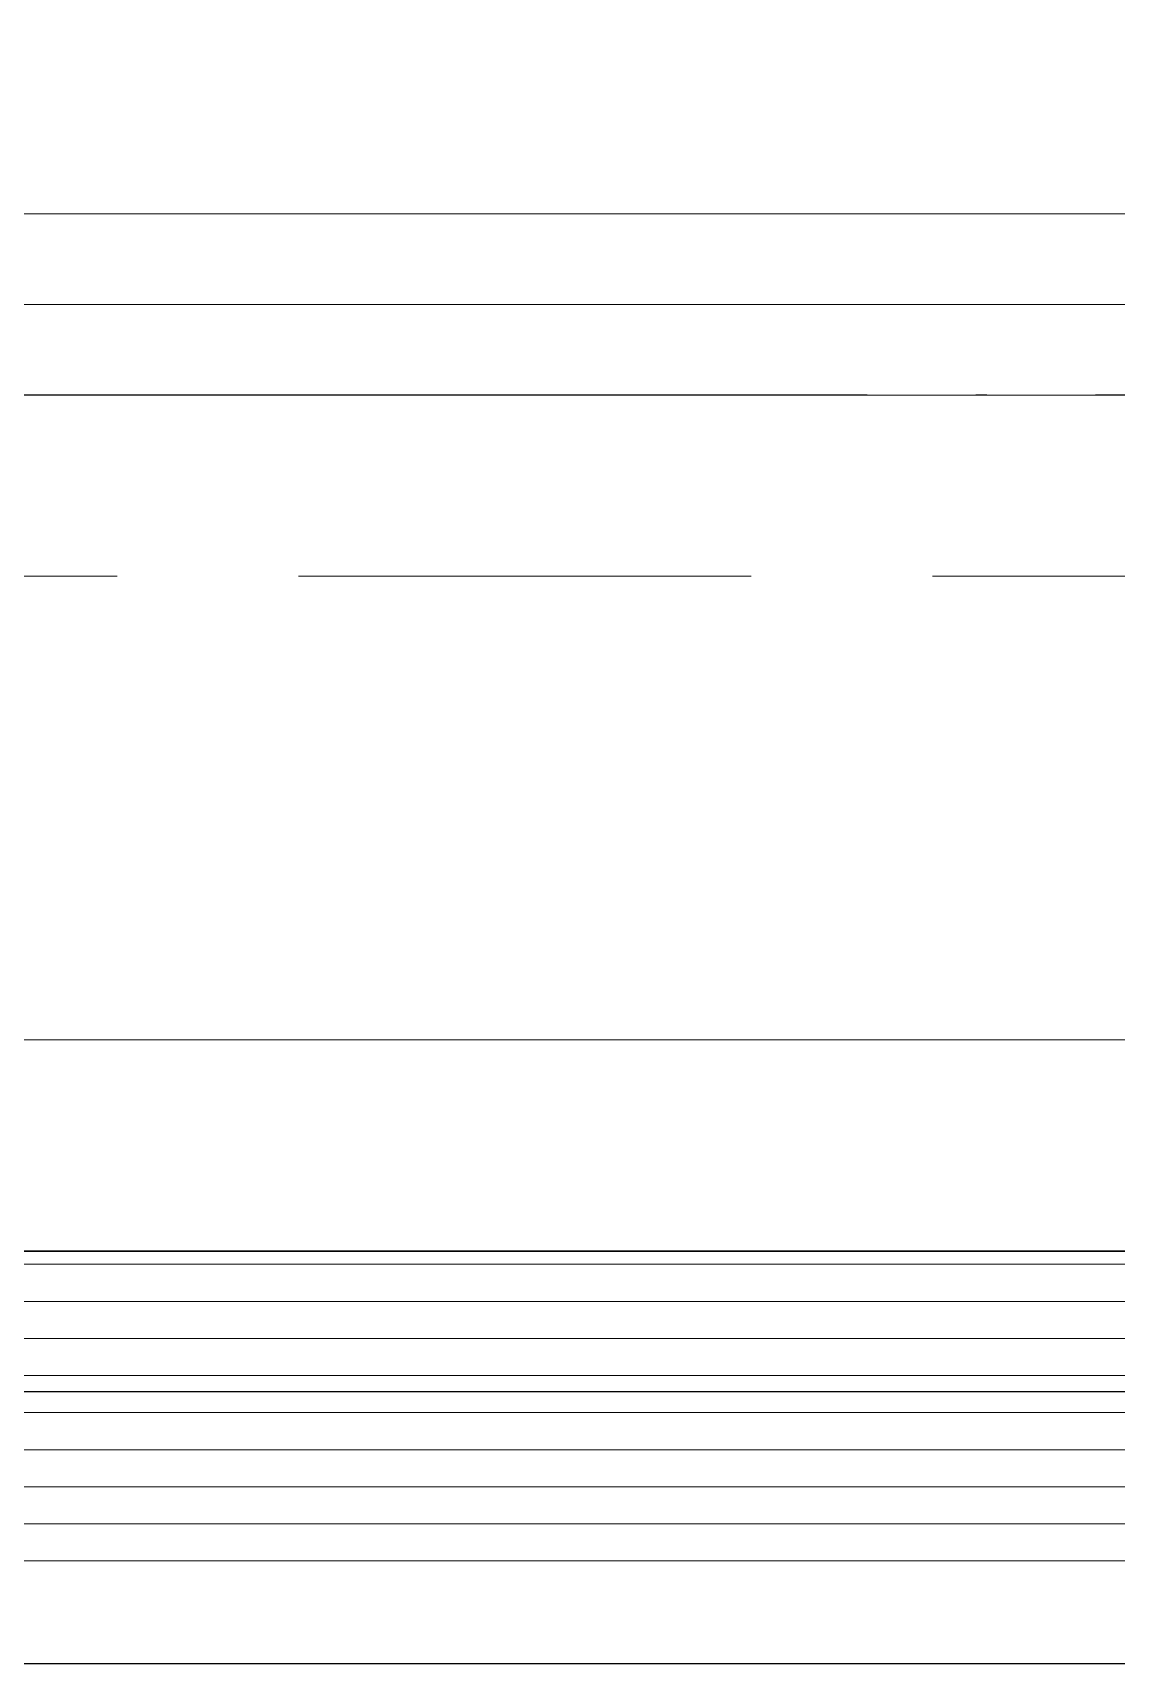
# Model space of a CAD drawing. Extents: x 27938 to 1507990, y 110129 to 923079.
# Drawn here: x 835170 to 835768, y 517540 to 518440 of the extents above; entities that cross this region are included whole.
import ezdxf

# ---------------------------------------------------------------- set-up
doc = ezdxf.new("R2010")
doc.units = 0
doc.header["$LTSCALE"] = 1000
doc.header["$MEASUREMENT"] = 0
doc.linetypes.add('DASH', pattern=[0.35, 0.25, -0.1])
doc.linetypes.add('DOTE', pattern=[2.42, 2, -0.2, 0.02, -0.2])
doc.layers.add('DOTE', color=1, linetype='Continuous')
doc.layers.add('看线', color=251, linetype='Continuous')
for name, color, linetype, lineweight in [('平面-栏杆', 135, 'Continuous', 15), ('平面-看线', 45, 'Continuous', 15), ('平面-空调预留孔', 173, 'Continuous', 15)]:
    doc.layers.add(name, color=color, linetype=linetype, lineweight=lineweight)

# ---------------------------------------------------------------- blocks, each defined once
blk = doc.blocks.new('GDGDGDSDA')
at = {"layer": 'DOTE', "color": 0, "linetype": 'DOTE', "ltscale": 0.3}
blk.add_line((471334.82, 361558.33), (417334.82, 361558.33), dxfattribs=at)
blk = doc.blocks.new('gdgdgdrgdfsfs')
at = {"layer": '平面-空调预留孔'}
for p, q in [((703030.02, 763961.62), (701455.02, 763961.62)), ((703023.86, 763845.19), (701461.18, 763845.19)), ((703023.86, 763844.89), (701461.18, 763844.89)), ((703023.86, 763837.79), (701461.18, 763837.79)), ((703026.17, 763817.33), (701458.87, 763817.33)), ((703026.17, 763796.87), (701458.87, 763796.87)), ((703026.17, 763776.42), (701458.87, 763776.42)), ((703026.17, 763755.96), (701458.87, 763755.96)), ((703026.17, 763735.5), (701458.87, 763735.5)), ((703026.17, 763715.04), (701458.87, 763715.04)), ((703026.17, 763694.59), (701458.87, 763694.59)), ((703026.17, 763674.13), (701458.87, 763674.13))]:
    blk.add_line(p, q, dxfattribs=at)

msp = doc.modelspace()

# ---------------------------------------------------------------- linework, layer by layer
at = {"layer": '平面-栏杆', "color": 8}
for points in [[(836266.58, 518290.45), (831616.58, 518290.45)], [(836266.58, 518240.45), (831616.58, 518240.45)]]:
    msp.add_lwpolyline(points, dxfattribs=at)
at = {"layer": '平面-看线', "color": 8}
msp.add_lwpolyline([(836266.58, 518340.45), (831616.58, 518340.45)], dxfattribs=at)
at = {"layer": '平面-看线', "color": 8, "linetype": 'DASH'}
msp.add_lwpolyline([(836266.58, 518140.45), (831616.58, 518140.45)], dxfattribs=at)
at = {"layer": '看线', "color": 8}
msp.add_lwpolyline([(830316.58, 519340.45), (830316.57, 517690.45), (850516.58, 517690.45), (850516.58, 519190.45), (852916.58, 519190.45)], dxfattribs=at)
at = {"layer": '看线', "color": 8, "ltscale": 0.5}
msp.add_lwpolyline([(834266.58, 517690.45), (834266.58, 517540.45), (836266.58, 517540.45), (836266.58, 517690.45)], dxfattribs=at)

# ---------------------------------------------------------------- block references
at = {"layer": 'DOTE', "color": 169}
msp.add_blockref('GDGDGDSDA', (408581.76, 156682.12), dxfattribs=at)
at = {"layer": '平面-空调预留孔', "color": 8, "xscale": -1}
msp.add_blockref('gdgdgdrgdfsfs', (1537509.1, -246077.11), dxfattribs=at)

doc.saveas('drawing.dxf')
